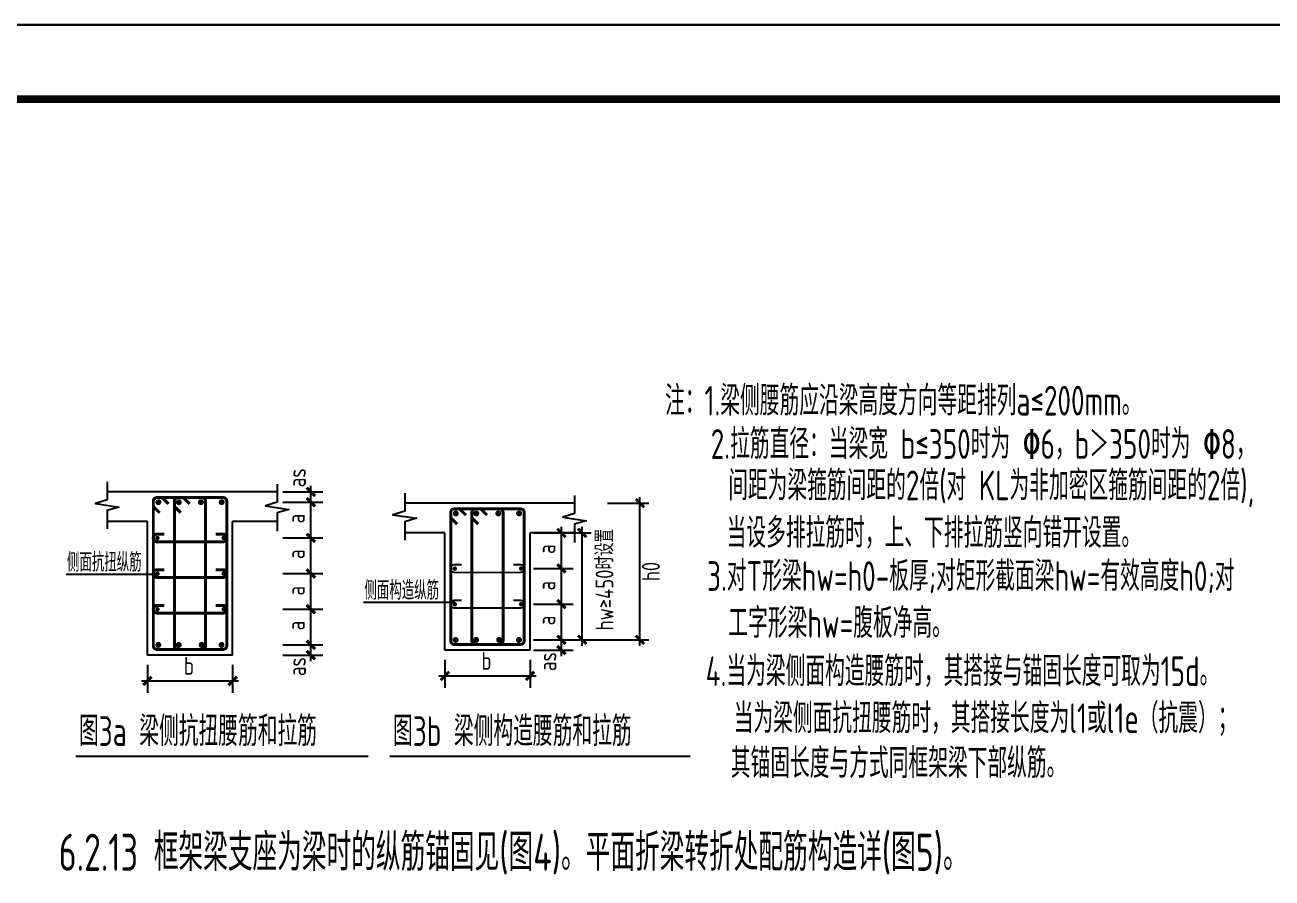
# Model space of a CAD drawing. Header units: millimetres. Extents: x -981077 to -572908, y -546666 to -409449.
# Drawn here: x -741974 to -725169, y -425574 to -414082 of the extents above; entities that cross this region are included whole.
import ezdxf
from ezdxf.enums import TextEntityAlignment as Align

# ---------------------------------------------------------------- set-up
doc = ezdxf.new("R2010")
doc.units = ezdxf.units.MM
doc.header["$LTSCALE"] = 1000
for name, color, linetype in [('HZ', 7, 'Continuous'), ('mb-标准层', 7, 'Continuous'), ('REIN', 1, 'Continuous'), ('TEXT', 6, 'Continuous'), ('图框', 7, 'Continuous'), ('说明文本', 7, 'Continuous')]:
    doc.layers.add(name, color=color, linetype=linetype)
doc.styles.add('myromans', font='tssdeng.shx', dxfattribs={"width": 0.7, "bigfont": 'hzfs.shx'})
doc.styles.add('TSSD_Dimension', font='tssdeng.shx', dxfattribs={"width": 0.7, "bigfont": 'tssdchn.shx'})
doc.styles.add('TSSD_Rein', font='Tssdeng.shx', dxfattribs={"width": 0.7, "bigfont": 'HZFS.SHX'})
doc.styles.add('三级钢', font='tssdeng.shx', dxfattribs={"width": 0.7, "bigfont": 'tssdchn.shx'})

# ---------------------------------------------------------------- blocks, each defined once
blk = doc.blocks.new('_H')
at = {"color": 6, "const_width": 0.5}
blk.add_lwpolyline([(-0.71, -0.71), (0.71, 0.71)], dxfattribs=at)
blk = doc.blocks.new('A$C2F8972AD')
at = {"color": 3}
for p, q in [((3286, 75), (3286, 2575)), ((2740, 2475), (3436, 2475)), ((1493, 1975), (2163, 1975)), ((1767, 1975), (2463, 1975)), ((1963, -100), (1963, 2075)), ((2313, 75), (2313, 2075)), ((1493, 1375), (2163, 1375)), ((1493, 775), (2163, 775)), ((1493, 175), (2463, 175)), ((1493, 0), (2163, 0)), ((2466, 175), (3436, 175)), ((0, -163), (0, -634)), ((1435, -163), (1435, -634)), ((-100, -434), (1535, -434))]:
    blk.add_line(p, q, dxfattribs=at)
at = {"color": 7}
for p, q in [((2186, 2475), (-676, 2475)), ((0, 1975), (-676, 1975)), ((0, 0), (0, 1975)), ((1435, 0), (1435, 1975)), ((2186, 1975), (1435, 1975)), ((1435, 0), (0, 0))]:
    blk.add_line(p, q, dxfattribs=at)
for points in [[(-676, 2645), (-676, 2339), (-876, 2279), (-480, 2220), (-676, 2159), (-676, 1854)], [(2186, 2605), (2186, 2300), (1986, 2240), (2382, 2180), (2186, 2120), (2186, 1814)]]:
    blk.add_lwpolyline(points, dxfattribs=at)
at = {"color": 1, "const_width": 50}
for points in [[(355, 2273), (266, 2361, 0.198912), (224, 2379), (159, 2379, 0.414214), (99, 2319), (99, 157, 0.414214), (159, 97), (1276, 97, 0.414214), (1336, 157), (1336, 2319, 0.414214), (1276, 2379), (159, 2379, 0.414214), (99, 2319), (99, 2253, 0.198912), (116, 2211), (205, 2123)], [(710, 2273), (622, 2361, 0.198912), (579, 2379), (514, 2379, 0.414214), (454, 2319), (454, 157, 0.414214), (514, 97), (920, 97, 0.414214), (980, 157), (980, 2319, 0.414214), (920, 2379), (514, 2379, 0.414214), (454, 2319), (454, 2253, 0.198912), (472, 2211), (560, 2123)]]:
    blk.add_lwpolyline(points, format="xyb", dxfattribs=at)
at = {"color": 1}
for points, const_width in [([(159, 2302, 1), (209, 2302, 1)], 50), ([(554, 2302, -1), (504, 2302, -1)], 50), ([(876, 2302, 1), (926, 2302, 1)], 50), ([(1225, 2302, 1), (1275, 2302, 1)], 50), ([(149, 1372, 1), (186, 1372, 1)], 37.5), ([(1266, 1374, 1), (1303, 1374, 1)], 37.5), ([(149, 772, 1), (186, 772, 1)], 37.5), ([(1266, 774, 1), (1303, 774, 1)], 37.5), ([(157, 172, 1), (207, 172, 1)], 50), ([(551, 172, -1), (501, 172, -1)], 50), ([(889, 172, 1), (939, 172, 1)], 50), ([(1223, 172, 1), (1273, 172, 1)], 50)]:
    blk.add_lwpolyline(points, format="xyb", close=True, dxfattribs=dict(at, const_width=const_width))
at = {"layer": 'REIN', "ltscale": 5, "const_width": 30}
for points in [[(283, 1439), (163, 1439, 1), (164, 1309), (1273, 1309, 1), (1272, 1439), (1152, 1439)], [(283, 839), (163, 839, 1), (164, 709), (1273, 709, 1), (1272, 839), (1152, 839)]]:
    blk.add_lwpolyline(points, format="xyb", dxfattribs=at)
at = {"layer": '说明文本'}
blk.add_line((165, 802), (-1369, 802), dxfattribs=at)
at = {"xscale": 100, "yscale": 100, "zscale": 100, "rotation": 90}
for p in [(3286, 2475), (1963, 1975), (2313, 1975), (1963, 1375), (1963, 775), (1963, 175), (2313, 175), (3286, 175), (1963, 0)]:
    blk.add_blockref('_H', p, dxfattribs=at)
at = {"xscale": 100, "yscale": 100, "zscale": 100}
for p in [(0, -434), (1435, -434)]:
    blk.add_blockref('_H', p, dxfattribs=at)
at = {"color": 7, "width": 0.8}
for s, style, p in [('hw≥450时设置', '三级钢', (2840, 1187)), ('a', 'myromans', (1860, 1700)), ('a', 'myromans', (1860, 1085)), ('a', 'myromans', (1860, 498)), ('a%%142s%%140', 'myromans', (1878, -194))]:
    blk.add_text(s, height=300, rotation=90, dxfattribs=dict(at, style=style)).set_placement(p, align=Align.CENTER)
at = {"color": 7, "style": 'myromans', "width": 0.8}
blk.add_text('b', height=300, dxfattribs=at).set_placement((700, -330), align=Align.CENTER)
at = {"layer": 'TEXT', "color": 7, "ltscale": 99, "style": 'TSSD_Rein', "width": 0.8}
blk.add_text('h%%1420', height=300, rotation=90, dxfattribs=at).set_placement((3621, 1324), align=Align.CENTER)
at = {"layer": '说明文本', "style": 'TSSD_Dimension', "width": 0.7}
blk.add_text('侧面构造纵筋', height=315, dxfattribs=at).set_placement((-1355, 850))
blk = doc.blocks.new('A$C5E0A6E9C')
at = {"color": 7}
for p, q in [((0, 2750), (-676, 2750)), ((1435, 2750), (0, 2750)), ((2186, 2750), (1435, 2750)), ((0, 2250), (-676, 2250)), ((0, 0), (0, 2250)), ((1435, 0), (1435, 2250)), ((2186, 2250), (1435, 2250)), ((1435, 0), (0, 0))]:
    blk.add_line(p, q, dxfattribs=at)
at = {"color": 3}
for p, q in [((2283, 2750), (2953, 2750)), ((2753, -100), (2753, 2850)), ((2283, 2575), (2953, 2575)), ((2283, 1975), (2953, 1975)), ((2283, 1375), (2953, 1375)), ((2283, 775), (2953, 775)), ((2283, 175), (2953, 175)), ((2283, 0), (2953, 0)), ((0, -163), (0, -634)), ((1435, -163), (1435, -634)), ((-100, -434), (1535, -434))]:
    blk.add_line(p, q, dxfattribs=at)
at = {"color": 7}
for points in [[(-676, 2920), (-676, 2614), (-876, 2554), (-480, 2495), (-676, 2434), (-676, 2129)], [(2186, 2880), (2186, 2575), (1986, 2515), (2382, 2455), (2186, 2395), (2186, 2089)]]:
    blk.add_lwpolyline(points, dxfattribs=at)
at = {"color": 1, "const_width": 50}
for points in [[(355, 2548), (266, 2636, 0.198912), (224, 2654), (159, 2654, 0.414214), (99, 2594), (99, 157, 0.414214), (159, 97), (1276, 97, 0.414214), (1336, 157), (1336, 2594, 0.414214), (1276, 2654), (159, 2654, 0.414214), (99, 2594), (99, 2528, 0.198912), (116, 2486), (205, 2398)], [(710, 2548), (622, 2636, 0.198912), (579, 2654), (514, 2654, 0.414214), (454, 2594), (454, 157, 0.414214), (514, 97), (920, 97, 0.414214), (980, 157), (980, 2594, 0.414214), (920, 2654), (514, 2654, 0.414214), (454, 2594), (454, 2528, 0.198912), (472, 2486), (560, 2398)], [(283, 2039), (163, 2039, 1), (164, 1909), (1273, 1909, 1), (1272, 2039), (1152, 2039)], [(283, 1439), (163, 1439, 1), (164, 1309), (1273, 1309, 1), (1272, 1439), (1152, 1439)], [(283, 839), (163, 839, 1), (164, 709), (1273, 709, 1), (1272, 839), (1152, 839)]]:
    blk.add_lwpolyline(points, format="xyb", dxfattribs=at)
at = {"color": 1}
for points, const_width in [([(159, 2577, 1), (209, 2577, 1)], 50), ([(554, 2577, -1), (504, 2577, -1)], 50), ([(876, 2577, 1), (926, 2577, 1)], 50), ([(1225, 2577, 1), (1275, 2577, 1)], 50), ([(149, 1972, 1), (186, 1972, 1)], 37.5), ([(1266, 1974, 1), (1303, 1974, 1)], 37.5), ([(149, 1372, 1), (186, 1372, 1)], 37.5), ([(1266, 1374, 1), (1303, 1374, 1)], 37.5), ([(149, 772, 1), (186, 772, 1)], 37.5), ([(1266, 774, 1), (1303, 774, 1)], 37.5), ([(157, 172, 1), (207, 172, 1)], 50), ([(551, 172, -1), (501, 172, -1)], 50), ([(889, 172, 1), (939, 172, 1)], 50), ([(1223, 172, 1), (1273, 172, 1)], 50)]:
    blk.add_lwpolyline(points, format="xyb", close=True, dxfattribs=dict(at, const_width=const_width))
at = {"layer": '说明文本'}
blk.add_line((165, 1360), (-1369, 1360), dxfattribs=at)
at = {"xscale": 100, "yscale": 100, "zscale": 100, "rotation": 90}
for p in [(2753, 2750), (2753, 2575), (2753, 1975), (2753, 1375), (2753, 775), (2753, 175), (2753, 0)]:
    blk.add_blockref('_H', p, dxfattribs=at)
at = {"xscale": 100, "yscale": 100, "zscale": 100}
for p in [(0, -434), (1435, -434)]:
    blk.add_blockref('_H', p, dxfattribs=at)
at = {"color": 7, "style": 'myromans', "width": 0.8}
for s, p in [('a%%142s%%140', (2669, 2986)), ('a', (2650, 2300)), ('a', (2650, 1700)), ('a', (2650, 1085)), ('a', (2650, 498)), ('a%%142s%%140', (2669, -194))]:
    blk.add_text(s, height=300, rotation=90, dxfattribs=at).set_placement(p, align=Align.CENTER)
blk.add_text('b', height=300, dxfattribs=at).set_placement((700, -330), align=Align.CENTER)
at = {"layer": '说明文本', "style": 'TSSD_Dimension', "width": 0.7}
blk.add_text('侧面抗扭纵筋', height=315, dxfattribs=at).set_placement((-1355, 1407))

msp = doc.modelspace()

# ---------------------------------------------------------------- linework, layer by layer
at = {"layer": 'HZ', "linetype": 'Continuous', "ltscale": 0.2, "const_width": 30}
for points in [[(-741291.297, -423934.864), (-737345.246, -423934.864)], [(-737059.728, -423934.864), (-733007.956, -423934.864)]]:
    msp.add_lwpolyline(points, dxfattribs=at)
at = {"layer": '图框'}
for points in [[(-799720.886, -473481.824), (-799720.886, -414081.824), (-715620.886, -414081.824), (-715620.886, -473481.824)], [(-799720.886, -473481.824), (-715620.886, -473481.824), (-715620.886, -414081.824), (-799720.886, -414081.824)]]:
    msp.add_lwpolyline(points, close=True, dxfattribs=at)
at = {"layer": '图框', "const_width": 100}
msp.add_lwpolyline([(-797220.886, -472481.824), (-716620.886, -472481.824), (-716620.886, -415081.824), (-797220.886, -415081.824)], close=True, dxfattribs=at)

# ---------------------------------------------------------------- block references
at = {"xscale": 0.8000000000465661, "yscale": 0.8000000000465661, "zscale": 0.8}
for name, p in [('A$C5E0A6E9C', (-740323.732, -422571.815)), ('A$C2F8972AD', (-736315.595, -422503.898))]:
    msp.add_blockref(name, p, dxfattribs=at)

# ---------------------------------------------------------------- texts
at = {"layer": 'mb-标准层', "style": 'TSSD_Dimension', "width": 0.7}
for s, height, p in [('注：1.梁侧腰筋应沿梁高度方向等距排列a≤200mm。', 400, (-733348.316, -419343.14)), ('2.拉筋直径：当梁宽 b≤350时为 %%1306，b＞350时为 %%1308，', 400, (-732732.953, -419926.834)), ('间距为梁箍筋间距的2倍(对 KL为非加密区箍筋间距的2倍),', 400, (-732497.829, -420485.603)), ('当设多排拉筋时，上、下排拉筋竖向错开设置。', 400, (-732518.477, -421124.575)), ('3.对T形梁hw=h%%1420%%143-板厚;对矩形截面梁hw=有效高度h%%1420%%143;对', 400, (-732782.681, -421706.302)), ('工字形梁hw=腹板净高。', 400, (-732495.417, -422338.484)), ('4.当为梁侧面构造腰筋时，其搭接与锚固长度可取为15d。', 400, (-732801.305, -422988.301)), ('当为梁侧面抗扭腰筋时，其搭接长度为l1或l1e（抗震）；', 400, (-732423.604, -423621.376)), ('图3a 梁侧抗扭腰筋和拉筋', 400, (-741245.464, -423795.372)), ('图3b 梁侧构造腰筋和拉筋', 400, (-737013.895, -423795.372)), ('其锚固长度与方式同框架梁下部纵筋。', 400, (-732462.852, -424226.216)), ('6.2.13 框架梁支座为梁时的纵筋锚固见(图4)。平面折梁转折处配筋构造详(图5)。', 500, (-741518.834, -425476.962))]:
    msp.add_text(s, height=height, dxfattribs=at).set_placement(p)

doc.saveas('drawing.dxf')
